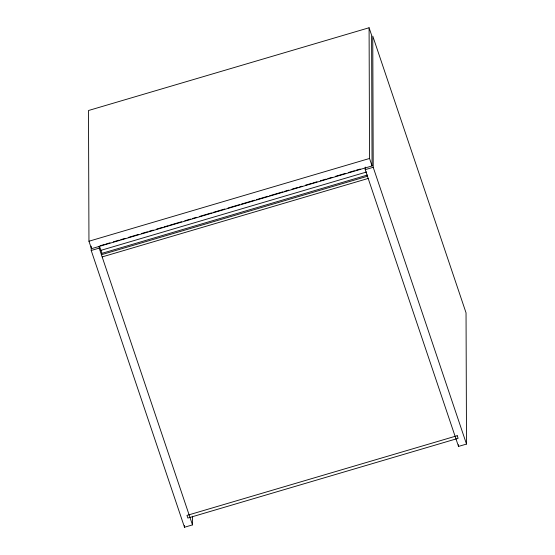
<?xml version="1.0" encoding="UTF-8"?>
<svg xmlns="http://www.w3.org/2000/svg" width="555" height="555" viewBox="0 0 555 555"><rect width="100%" height="100%" fill="white"/><g stroke="black" fill="none" stroke-linecap="round" stroke-linejoin="round"><path stroke-width="0.83" d="M369.089 27.75L88.495 110.514L88.953 241.231L91.471 248.696L372.065 165.931L371.607 35.222L369.089 27.75L369.547 158.466L372.065 165.931M88.953 241.231L369.547 158.466M100.025 245.782L104.18 244.561M105.845 244.068L110.001 242.84M113.324 241.862L119.145 240.142M120.81 239.656L124.965 238.428M128.288 237.45L138.264 234.501M141.594 233.523L147.408 231.81M149.073 231.317L153.229 230.089M156.559 229.111L162.372 227.39M164.037 226.905L168.193 225.677M169.858 225.184L181.492 221.757M184.822 220.772L190.643 219.058M192.301 218.566L196.456 217.338M199.786 216.36L211.42 212.926M213.085 212.433L224.726 209.006M228.05 208.021L239.691 204.587M241.349 204.101L254.655 200.175M256.313 199.682L267.954 196.255M269.612 195.762L282.918 191.836M284.576 191.35L288.739 190.122M292.062 189.144L297.882 187.424M299.54 186.938L302.038 186.202M305.361 185.217L311.182 183.504M312.847 183.011L317.002 181.783M320.325 180.805L326.146 179.092M327.811 178.599L331.966 177.371M335.289 176.393L345.265 173.451M348.589 172.466L354.409 170.753M356.074 170.26L360.23 169.032M192.46 516.261L192.488 524.891L184.496 527.25L91.214 250.485L99.199 248.127L99.192 246.399M365.225 169.663L373.217 167.305L372.759 36.068L466.04 312.833L466.505 444.069L458.513 446.428L365.225 169.663L365.218 167.076M100.677 250.423L366.695 171.96M101.419 253.496L367.445 175.026M101.426 254.717L367.445 176.254M102.162 256.916L368.187 178.453M373.217 167.305L466.505 444.069M99.997 247.551L101.884 253.142M99.199 248.127L192.488 524.891M458.506 444.701L458.513 446.428M184.496 525.523L184.496 527.25M91.193 246.17L91.214 250.485M457.223 435.703L186.966 515.415L187.854 518.051L458.111 438.339L457.223 435.703"/></g></svg>
